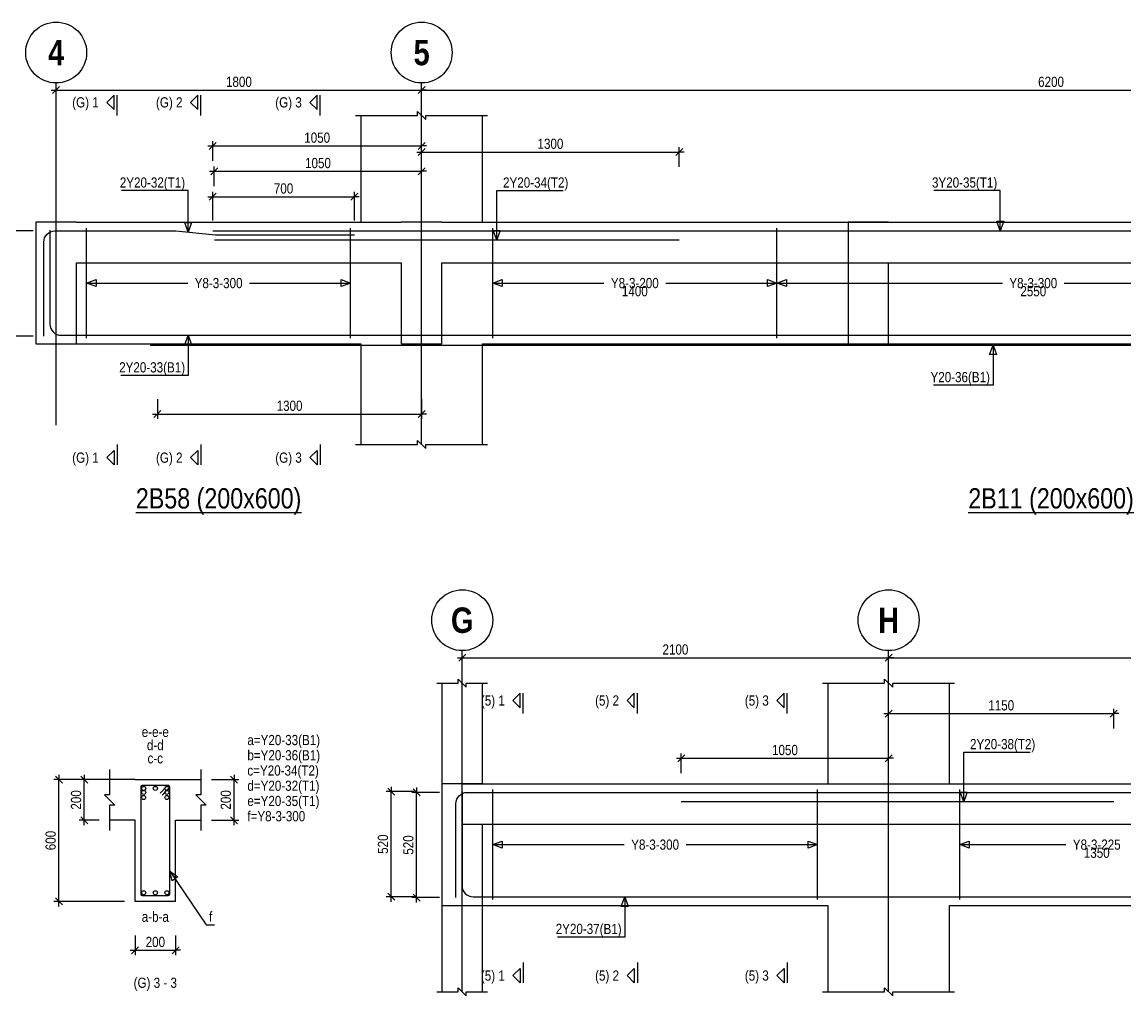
# Model space of a CAD drawing. Extents: x 0 to 206258, y -403073 to 0.
# Drawn here: x 36873 to 47737, y -246494 to -236904 of the extents above; entities that cross this region are included whole.
import ezdxf
from ezdxf.enums import TextEntityAlignment as Align
from ezdxf.lldxf.tags import DXFTag

# ---------------------------------------------------------------- set-up
doc = ezdxf.new("R2010")
doc.units = 0
doc.header["$LTSCALE"] = 1000
for name, color, linetype in [('Axis Circle(Dir 2)', 150, 'Continuous'), ('Axis Label(Dir 1)', 7, 'Continuous'), ('Axis Line(Dir 2)', 150, 'CENTER2'), ('Break Line', 5, 'Continuous'), ('Dimension Line', 5, 'Continuous'), ('Dimension Text', 5, 'Continuous'), ('Front Elevation Line', 40, 'Continuous'), ('Leader Line', 5, 'Continuous'), ('Link Line', 3, 'Continuous'), ('Rebar Label', 6, 'Continuous'), ('Rebar Line', 7, 'Continuous'), ('Section Label', 1, 'Continuous'), ('Section Line', 1, 'Continuous'), ('Top Rebar Label', 6, 'Continuous'), ('Top Rebar Line', 7, 'Continuous')]:
    doc.layers.add(name, color=color, linetype=linetype)
for name, color, linetype, true_color in [('Back Elevation Line', 191, 'HIDDEN2', 0xd4aaff), ('Beam Label(D)', 94, 'Continuous', 0x008100), ('Beam Line(D)', 112, 'Continuous', 0x00bd5e), ('Link Label', 94, 'Continuous', 0x008100)]:
    doc.layers.add(name, color=color, linetype=linetype, true_color=true_color)
doc.styles.add('Axis Label(Dir 1)', font='ARIALNB.TTF', dxfattribs={"height": 250})
doc.styles.add('Beam Label(D)', font='ARIALN.TTF', dxfattribs={"height": 200})
doc.styles.add('Dimension Text', font='ARIALN.TTF', dxfattribs={"height": 100})
doc.styles.add('Link Label', font='ARIALN.TTF', dxfattribs={"height": 100})
doc.styles.add('Rebar Label', font='ARIALN.TTF', dxfattribs={"height": 100})
doc.styles.add('Section Label', font='ARIALN.TTF', dxfattribs={"height": 100})
doc.styles.add('Top Rebar Label', font='ARIALN.TTF', dxfattribs={"height": 100})
tags = doc.linetypes.add('CENTER2', pattern=[1.125, 0.75, -0.125, 0.125, -0.125]).pattern_tags.tags
tags[10:11] = [DXFTag(74, 4), DXFTag(75, 0), DXFTag(340, '0'), DXFTag(46, 0.0), DXFTag(50, 0.0), DXFTag(44, 0.0), DXFTag(45, 0.0)]
tags[8:9] = [DXFTag(74, 4), DXFTag(75, 0), DXFTag(340, '0'), DXFTag(46, 0.0), DXFTag(50, 0.0), DXFTag(44, 0.0), DXFTag(45, 0.0)]
tags[6:7] = [DXFTag(74, 4), DXFTag(75, 0), DXFTag(340, '0'), DXFTag(46, 0.0), DXFTag(50, 0.0), DXFTag(44, 0.0), DXFTag(45, 0.0)]
tags[4:5] = [DXFTag(74, 4), DXFTag(75, 0), DXFTag(340, '0'), DXFTag(46, 0.0), DXFTag(50, 0.0), DXFTag(44, 0.0), DXFTag(45, 0.0)]
tags = doc.linetypes.add('HIDDEN2', pattern=[0.1875, 0.125, -0.0625]).pattern_tags.tags
tags[6:7] = [DXFTag(74, 4), DXFTag(75, 0), DXFTag(340, '0'), DXFTag(46, 0.0), DXFTag(50, 0.0), DXFTag(44, 0.0), DXFTag(45, 0.0)]
tags[4:5] = [DXFTag(74, 4), DXFTag(75, 0), DXFTag(340, '0'), DXFTag(46, 0.0), DXFTag(50, 0.0), DXFTag(44, 0.0), DXFTag(45, 0.0)]
doc.dimstyles.new('BEAM', dxfattribs={"dimtxt": 100, "dimasz": 30, "dimexe": 48.3, "dimexo": 103.5, "dimgap": 30, "dimtad": 1, "dimtoh": 1, "dimdec": 1, "dimlfac": 0.5, "dimdsep": 46, "dimtxsty": 'Dimension Text', "dimblk": 'PCDIM_TICK', "dimcen": 0.09, "dimclrd": 5, "dimclre": 5, "dimclrt": 5, "dimadec": 1, "dimazin": 0, "dimtp": 1, "dimtm": 1, "dimtfac": 1, "dimtdec": 4, "dimtofl": 0, "dimtmove": 0, "dimatfit": 3, "dimfxl": 1, "dimtolj": 1, "dimtzin": 0, "dimarcsym": 0})

# ---------------------------------------------------------------- blocks, each defined once
blk = doc.blocks.new('PCDIM_TICK')
at = {"layer": 'Dimension Line', "color": 0, "transparency": 33554687}
for p, q in [((1.15, 1.15), (-1.15, -1.15)), ((1.61, 0), (0, 0))]:
    blk.add_line(p, q, dxfattribs=at)
blk = doc.blocks.new('*U3127')
at = {"layer": 'Dimension Line', "color": 5, "true_color": 0x0000ff, "transparency": 16777216}
for p, q in [((38751, -238857), (38751, -238576)), ((38751, -238624), (40147, -238624)), ((40147, -238857), (40147, -238576))]:
    blk.add_line(p, q, dxfattribs=at)
at = {"layer": 'Dimension Line', "color": 5, "true_color": 0x0000ff, "transparency": 16777216, "xscale": 30, "yscale": 30, "rotation": 180.0000000000004}
blk.add_blockref('PCDIM_TICK', (38751, -238624), dxfattribs=at)
at = {"layer": 'Dimension Line', "color": 5, "true_color": 0x0000ff, "transparency": 16777216, "xscale": 30, "yscale": 30}
blk.add_blockref('PCDIM_TICK', (40147, -238624), dxfattribs=at)
at = {"layer": 'Dimension Line', "color": 5, "true_color": 0x0000ff, "transparency": 16777216, "insert": (39449, -238594), "char_height": 100, "width": 180.83, "attachment_point": 8, "style": 'Dimension Text'}
blk.add_mtext('700', dxfattribs=at)
blk = doc.blocks.new('*U3128')
at = {"layer": 'Dimension Line', "color": 5, "true_color": 0x0000ff, "transparency": 16777216}
for p, q in [((38767, -238521), (38767, -238326)), ((40809, -238521), (40809, -238326)), ((38767, -238374), (40809, -238374))]:
    blk.add_line(p, q, dxfattribs=at)
at = {"layer": 'Dimension Line', "color": 5, "true_color": 0x0000ff, "transparency": 16777216, "xscale": 30, "yscale": 30, "rotation": 180.0000000000004}
blk.add_blockref('PCDIM_TICK', (38767, -238374), dxfattribs=at)
at = {"layer": 'Dimension Line', "color": 5, "true_color": 0x0000ff, "transparency": 16777216, "xscale": 30, "yscale": 30}
blk.add_blockref('PCDIM_TICK', (40809, -238374), dxfattribs=at)
at = {"layer": 'Dimension Line', "color": 5, "true_color": 0x0000ff, "transparency": 16777216, "insert": (39788, -238344), "char_height": 100, "width": 238.4, "attachment_point": 8, "style": 'Dimension Text'}
blk.add_mtext('1050', dxfattribs=at)
blk = doc.blocks.new('*U3129')
at = {"layer": 'Dimension Line', "color": 5, "true_color": 0x0000ff, "transparency": 16777216}
for p, q in [((38751, -238271), (38751, -238076)), ((38751, -238124), (40809, -238124)), ((40809, -238271), (40809, -238076))]:
    blk.add_line(p, q, dxfattribs=at)
at = {"layer": 'Dimension Line', "color": 5, "true_color": 0x0000ff, "transparency": 16777216, "xscale": 30, "yscale": 30, "rotation": 180.0000000000004}
blk.add_blockref('PCDIM_TICK', (38751, -238124), dxfattribs=at)
at = {"layer": 'Dimension Line', "color": 5, "true_color": 0x0000ff, "transparency": 16777216, "xscale": 30, "yscale": 30}
blk.add_blockref('PCDIM_TICK', (40809, -238124), dxfattribs=at)
at = {"layer": 'Dimension Line', "color": 5, "true_color": 0x0000ff, "transparency": 16777216, "insert": (39780, -238094), "char_height": 100, "width": 238.4, "attachment_point": 8, "style": 'Dimension Text'}
blk.add_mtext('1050', dxfattribs=at)
blk = doc.blocks.new('*U3130')
at = {"layer": 'Dimension Line', "color": 5, "true_color": 0x0000ff, "transparency": 16777216}
for p, q in [((38207, -240618), (38207, -240813)), ((40809, -240618), (40809, -240813)), ((38207, -240764), (40809, -240764))]:
    blk.add_line(p, q, dxfattribs=at)
at = {"layer": 'Dimension Line', "color": 5, "true_color": 0x0000ff, "transparency": 16777216, "xscale": 30, "yscale": 30, "rotation": 180.0000000000004}
blk.add_blockref('PCDIM_TICK', (38207, -240764), dxfattribs=at)
at = {"layer": 'Dimension Line', "color": 5, "true_color": 0x0000ff, "transparency": 16777216, "xscale": 30, "yscale": 30}
blk.add_blockref('PCDIM_TICK', (40809, -240764), dxfattribs=at)
at = {"layer": 'Dimension Line', "color": 5, "true_color": 0x0000ff, "transparency": 16777216, "insert": (39508, -240734), "char_height": 100, "width": 238.4, "attachment_point": 8, "style": 'Dimension Text'}
blk.add_mtext('1300', dxfattribs=at)
blk = doc.blocks.new('*U3131')
at = {"layer": 'Dimension Line', "color": 5, "true_color": 0x0000ff, "transparency": 16777216}
for p, q in [((36984, -238960), (36711, -238960)), ((36759, -239996), (36759, -238960)), ((36984, -239996), (36711, -239996))]:
    blk.add_line(p, q, dxfattribs=at)
at = {"layer": 'Dimension Line', "color": 5, "true_color": 0x0000ff, "transparency": 16777216, "xscale": 30, "yscale": 30}
for p, rotation in [((36759, -238960), 89.99999999999447), ((36759, -239996), 269.9999999999834)]:
    blk.add_blockref('PCDIM_TICK', p, dxfattribs=dict(at, rotation=rotation))
at = {"layer": 'Dimension Line', "color": 5, "true_color": 0x0000ff, "transparency": 16777216, "insert": (36729, -239478), "char_height": 100, "width": 181.5, "attachment_point": 8, "rotation": 90, "style": 'Dimension Text'}
blk.add_mtext('520', dxfattribs=at)
blk = doc.blocks.new('*U3133')
at = {"layer": 'Dimension Line', "color": 5, "true_color": 0x0000ff, "transparency": 16777216}
for p, q in [((37209, -237721), (37209, -237526)), ((37209, -237574), (40809, -237574)), ((40809, -237721), (40809, -237526))]:
    blk.add_line(p, q, dxfattribs=at)
at = {"layer": 'Dimension Line', "color": 5, "true_color": 0x0000ff, "transparency": 16777216, "xscale": 30, "yscale": 30, "rotation": 180.0000000000004}
blk.add_blockref('PCDIM_TICK', (37209, -237574), dxfattribs=at)
at = {"layer": 'Dimension Line', "color": 5, "true_color": 0x0000ff, "transparency": 16777216, "xscale": 30, "yscale": 30}
blk.add_blockref('PCDIM_TICK', (40809, -237574), dxfattribs=at)
at = {"layer": 'Dimension Line', "color": 5, "true_color": 0x0000ff, "transparency": 16777216, "insert": (39009, -237544), "char_height": 100, "width": 238.4, "attachment_point": 8, "style": 'Dimension Text'}
blk.add_mtext('1800', dxfattribs=at)
blk = doc.blocks.new('*U3146')
at = {"layer": 'Dimension Line', "color": 5, "true_color": 0x0000ff, "transparency": 16777216}
for p, q in [((40809, -238331), (40809, -238136)), ((40809, -238184), (43347, -238184)), ((43347, -238331), (43347, -238136))]:
    blk.add_line(p, q, dxfattribs=at)
at = {"layer": 'Dimension Line', "color": 5, "true_color": 0x0000ff, "transparency": 16777216, "xscale": 30, "yscale": 30, "rotation": 180.0000000000004}
blk.add_blockref('PCDIM_TICK', (40809, -238184), dxfattribs=at)
at = {"layer": 'Dimension Line', "color": 5, "true_color": 0x0000ff, "transparency": 16777216, "xscale": 30, "yscale": 30}
blk.add_blockref('PCDIM_TICK', (43347, -238184), dxfattribs=at)
at = {"layer": 'Dimension Line', "color": 5, "true_color": 0x0000ff, "transparency": 16777216, "insert": (42078, -238154), "char_height": 100, "width": 238.4, "attachment_point": 8, "style": 'Dimension Text'}
blk.add_mtext('1300', dxfattribs=at)
blk = doc.blocks.new('*U3149')
at = {"layer": 'Dimension Line', "color": 5, "true_color": 0x0000ff, "transparency": 16777216}
for p, q in [((40809, -237721), (40809, -237526)), ((40809, -237574), (53209, -237574)), ((53209, -237721), (53209, -237526))]:
    blk.add_line(p, q, dxfattribs=at)
at = {"layer": 'Dimension Line', "color": 5, "true_color": 0x0000ff, "transparency": 16777216, "xscale": 30, "yscale": 30, "rotation": 180.0000000000004}
blk.add_blockref('PCDIM_TICK', (40809, -237574), dxfattribs=at)
at = {"layer": 'Dimension Line', "color": 5, "true_color": 0x0000ff, "transparency": 16777216, "xscale": 30, "yscale": 30}
blk.add_blockref('PCDIM_TICK', (53209, -237574), dxfattribs=at)
at = {"layer": 'Dimension Line', "color": 5, "true_color": 0x0000ff, "transparency": 16777216, "insert": (47009, -237544), "char_height": 100, "width": 246.45, "attachment_point": 8, "style": 'Dimension Text'}
blk.add_mtext('6200', dxfattribs=at)
blk = doc.blocks.new('*U3188')
at = {"layer": 'Dimension Line', "color": 5, "true_color": 0x0000ff, "transparency": 16777216}
for p, q in [((38739, -244364), (39009, -244364)), ((38961, -244764), (38961, -244364)), ((38739, -244764), (39009, -244764))]:
    blk.add_line(p, q, dxfattribs=at)
at = {"layer": 'Dimension Line', "color": 5, "true_color": 0x0000ff, "transparency": 16777216, "xscale": 30, "yscale": 30}
for p, rotation in [((38961, -244364), 89.99999999999447), ((38961, -244764), 269.9999999999834)]:
    blk.add_blockref('PCDIM_TICK', p, dxfattribs=dict(at, rotation=rotation))
at = {"layer": 'Dimension Line', "color": 5, "true_color": 0x0000ff, "transparency": 16777216, "insert": (38931, -244564), "char_height": 100, "width": 182.77, "attachment_point": 8, "rotation": 90, "style": 'Dimension Text'}
blk.add_mtext('200', dxfattribs=at)
blk = doc.blocks.new('*U3189')
at = {"layer": 'Dimension Line', "color": 5, "true_color": 0x0000ff, "transparency": 16777216}
for p, q in [((37632, -244364), (37437, -244364)), ((37486, -244764), (37486, -244364)), ((37632, -244764), (37437, -244764))]:
    blk.add_line(p, q, dxfattribs=at)
at = {"layer": 'Dimension Line', "color": 5, "true_color": 0x0000ff, "transparency": 16777216, "xscale": 30, "yscale": 30}
for p, rotation in [((37486, -244364), 89.99999999999447), ((37486, -244764), 269.9999999999834)]:
    blk.add_blockref('PCDIM_TICK', p, dxfattribs=dict(at, rotation=rotation))
at = {"layer": 'Dimension Line', "color": 5, "true_color": 0x0000ff, "transparency": 16777216, "insert": (37456, -244564), "char_height": 100, "width": 182.77, "attachment_point": 8, "rotation": 90, "style": 'Dimension Text'}
blk.add_mtext('200', dxfattribs=at)
blk = doc.blocks.new('*U3190')
at = {"layer": 'Dimension Line', "color": 5, "true_color": 0x0000ff, "transparency": 16777216}
for p, q in [((37882, -244364), (37187, -244364)), ((37236, -245564), (37236, -244364)), ((37882, -245564), (37187, -245564))]:
    blk.add_line(p, q, dxfattribs=at)
at = {"layer": 'Dimension Line', "color": 5, "true_color": 0x0000ff, "transparency": 16777216, "xscale": 30, "yscale": 30}
for p, rotation in [((37236, -244364), 89.99999999999447), ((37236, -245564), 269.9999999999834)]:
    blk.add_blockref('PCDIM_TICK', p, dxfattribs=dict(at, rotation=rotation))
at = {"layer": 'Dimension Line', "color": 5, "true_color": 0x0000ff, "transparency": 16777216, "insert": (37206, -244964), "char_height": 100, "width": 181.97, "attachment_point": 8, "rotation": 90, "style": 'Dimension Text'}
blk.add_mtext('600', dxfattribs=at)
blk = doc.blocks.new('*U3191')
at = {"layer": 'Dimension Line', "color": 5, "true_color": 0x0000ff, "transparency": 16777216}
for p, q in [((37986, -245898), (37986, -246093)), ((38386, -245898), (38386, -246093)), ((37986, -246044), (38386, -246044))]:
    blk.add_line(p, q, dxfattribs=at)
at = {"layer": 'Dimension Line', "color": 5, "true_color": 0x0000ff, "transparency": 16777216, "xscale": 30, "yscale": 30, "rotation": 180.0000000000004}
blk.add_blockref('PCDIM_TICK', (37986, -246044), dxfattribs=at)
at = {"layer": 'Dimension Line', "color": 5, "true_color": 0x0000ff, "transparency": 16777216, "xscale": 30, "yscale": 30}
blk.add_blockref('PCDIM_TICK', (38386, -246044), dxfattribs=at)
at = {"layer": 'Dimension Line', "color": 5, "true_color": 0x0000ff, "transparency": 16777216, "insert": (38186, -246014), "char_height": 100, "width": 182.77, "attachment_point": 8, "style": 'Dimension Text'}
blk.add_mtext('200', dxfattribs=at)
blk = doc.blocks.new('*U3196')
at = {"layer": 'Dimension Line', "color": 5, "true_color": 0x0000ff, "transparency": 16777216}
for p, q in [((43367, -244301), (43367, -244106)), ((45409, -244301), (45409, -244106)), ((43367, -244154), (45409, -244154))]:
    blk.add_line(p, q, dxfattribs=at)
at = {"layer": 'Dimension Line', "color": 5, "true_color": 0x0000ff, "transparency": 16777216, "xscale": 30, "yscale": 30, "rotation": 180.0000000000004}
blk.add_blockref('PCDIM_TICK', (43367, -244154), dxfattribs=at)
at = {"layer": 'Dimension Line', "color": 5, "true_color": 0x0000ff, "transparency": 16777216, "xscale": 30, "yscale": 30}
blk.add_blockref('PCDIM_TICK', (45409, -244154), dxfattribs=at)
at = {"layer": 'Dimension Line', "color": 5, "true_color": 0x0000ff, "transparency": 16777216, "insert": (44388, -244124), "char_height": 100, "width": 238.4, "attachment_point": 8, "style": 'Dimension Text'}
blk.add_mtext('1050', dxfattribs=at)
blk = doc.blocks.new('*U3197')
at = {"layer": 'Dimension Line', "color": 5, "true_color": 0x0000ff, "transparency": 16777216}
for p, q in [((40984, -244490), (40711, -244490)), ((40759, -245526), (40759, -244490)), ((40984, -245526), (40711, -245526))]:
    blk.add_line(p, q, dxfattribs=at)
at = {"layer": 'Dimension Line', "color": 5, "true_color": 0x0000ff, "transparency": 16777216, "xscale": 30, "yscale": 30}
for p, rotation in [((40759, -244490), 89.99999999999447), ((40759, -245526), 269.9999999999834)]:
    blk.add_blockref('PCDIM_TICK', p, dxfattribs=dict(at, rotation=rotation))
at = {"layer": 'Dimension Line', "color": 5, "true_color": 0x0000ff, "transparency": 16777216, "insert": (40729, -245008), "char_height": 100, "width": 181.5, "attachment_point": 8, "rotation": 90, "style": 'Dimension Text'}
blk.add_mtext('520', dxfattribs=at)
blk = doc.blocks.new('*U3198')
at = {"layer": 'Dimension Line', "color": 5, "true_color": 0x0000ff, "transparency": 16777216}
for p, q in [((40734, -244482), (40461, -244482)), ((40509, -245518), (40509, -244482)), ((40734, -245518), (40461, -245518))]:
    blk.add_line(p, q, dxfattribs=at)
at = {"layer": 'Dimension Line', "color": 5, "true_color": 0x0000ff, "transparency": 16777216, "xscale": 30, "yscale": 30}
for p, rotation in [((40509, -244482), 89.99999999999447), ((40509, -245518), 269.9999999999834)]:
    blk.add_blockref('PCDIM_TICK', p, dxfattribs=dict(at, rotation=rotation))
at = {"layer": 'Dimension Line', "color": 5, "true_color": 0x0000ff, "transparency": 16777216, "insert": (40479, -245000), "char_height": 100, "width": 181.5, "attachment_point": 8, "rotation": 90, "style": 'Dimension Text'}
blk.add_mtext('520', dxfattribs=at)
blk = doc.blocks.new('*U3199')
at = {"layer": 'Dimension Line', "color": 5, "true_color": 0x0000ff, "transparency": 16777216}
for p, q in [((41209, -243311), (41209, -243116)), ((45409, -243311), (45409, -243116)), ((41209, -243164), (45409, -243164))]:
    blk.add_line(p, q, dxfattribs=at)
at = {"layer": 'Dimension Line', "color": 5, "true_color": 0x0000ff, "transparency": 16777216, "xscale": 30, "yscale": 30, "rotation": 180.0000000000004}
blk.add_blockref('PCDIM_TICK', (41209, -243164), dxfattribs=at)
at = {"layer": 'Dimension Line', "color": 5, "true_color": 0x0000ff, "transparency": 16777216, "xscale": 30, "yscale": 30}
blk.add_blockref('PCDIM_TICK', (45409, -243164), dxfattribs=at)
at = {"layer": 'Dimension Line', "color": 5, "true_color": 0x0000ff, "transparency": 16777216, "insert": (43309, -243134), "char_height": 100, "width": 247.25, "attachment_point": 8, "style": 'Dimension Text'}
blk.add_mtext('2100', dxfattribs=at)
blk = doc.blocks.new('*U3212')
at = {"layer": 'Dimension Line', "color": 5, "true_color": 0x0000ff, "transparency": 16777216}
for p, q in [((45409, -243861), (45409, -243666)), ((47627, -243861), (47627, -243666)), ((45409, -243714), (47627, -243714))]:
    blk.add_line(p, q, dxfattribs=at)
at = {"layer": 'Dimension Line', "color": 5, "true_color": 0x0000ff, "transparency": 16777216, "xscale": 30, "yscale": 30, "rotation": 180.0000000000004}
blk.add_blockref('PCDIM_TICK', (45409, -243714), dxfattribs=at)
at = {"layer": 'Dimension Line', "color": 5, "true_color": 0x0000ff, "transparency": 16777216, "xscale": 30, "yscale": 30}
blk.add_blockref('PCDIM_TICK', (47627, -243714), dxfattribs=at)
at = {"layer": 'Dimension Line', "color": 5, "true_color": 0x0000ff, "transparency": 16777216, "insert": (46518, -243684), "char_height": 100, "width": 238.4, "attachment_point": 8, "style": 'Dimension Text'}
blk.add_mtext('1150', dxfattribs=at)
blk = doc.blocks.new('*U3214')
at = {"layer": 'Dimension Line', "color": 5, "true_color": 0x0000ff, "transparency": 16777216}
for p, q in [((45409, -243311), (45409, -243116)), ((55609, -243311), (55609, -243116)), ((45409, -243164), (55609, -243164))]:
    blk.add_line(p, q, dxfattribs=at)
at = {"layer": 'Dimension Line', "color": 5, "true_color": 0x0000ff, "transparency": 16777216, "xscale": 30, "yscale": 30, "rotation": 180.0000000000004}
blk.add_blockref('PCDIM_TICK', (45409, -243164), dxfattribs=at)
at = {"layer": 'Dimension Line', "color": 5, "true_color": 0x0000ff, "transparency": 16777216, "xscale": 30, "yscale": 30}
blk.add_blockref('PCDIM_TICK', (55609, -243164), dxfattribs=at)
at = {"layer": 'Dimension Line', "color": 5, "true_color": 0x0000ff, "transparency": 16777216, "insert": (50509, -243134), "char_height": 100, "width": 245.98, "attachment_point": 8, "style": 'Dimension Text'}
blk.add_mtext('5100', dxfattribs=at)

msp = doc.modelspace()

# ---------------------------------------------------------------- linework, layer by layer
at = {"layer": 'Axis Circle(Dir 2)', "transparency": 33554687}
for centre in [(37209.055, -237204.284), (40809.055, -237204.284), (41209.057, -242794.284), (45409.057, -242794.284)]:
    msp.add_circle(centre, 300, dxfattribs=at)
at = {"layer": 'Axis Line(Dir 2)', "transparency": 33554687}
for points in [[(37209.055, -240874.284), (37209.055, -237504.284)], [(40809.055, -241064.284), (40809.055, -237504.284)], [(41209.057, -246454.284), (41209.057, -243094.284)], [(45409.057, -246454.284), (45409.057, -243094.284)]]:
    msp.add_lwpolyline(points, dxfattribs=at)
at = {"layer": 'Back Elevation Line', "transparency": 33554687}
for points in [[(37409.055, -238874.284), (37009.055, -238874.284)], [(37009.055, -238874.284), (37009.055, -240074.284)], [(37409.055, -238874.284), (40609.055, -238874.284)], [(41009.055, -238874.284), (40609.055, -238874.284)], [(41009.055, -238874.284), (45009.055, -238874.284)], [(45409.055, -238874.284), (45009.055, -238874.284)], [(45009.055, -238874.284), (45009.055, -240074.284)], [(45409.055, -238874.284), (53009.055, -238874.284)], [(45409.055, -238874.284), (52209.055, -238874.284), (52209.055, -239274.284)], [(37409.055, -240074.284), (37409.055, -239274.284)], [(37409.055, -239274.284), (40609.055, -239274.284)], [(40609.055, -239274.284), (40609.055, -240074.284)], [(41009.055, -240074.284), (41009.055, -239274.284)], [(41009.055, -239274.284), (45009.055, -239274.284)], [(45409.055, -240074.284), (45409.055, -239274.284)], [(45409.055, -239274.284), (53009.055, -239274.284)], [(45409.055, -239274.284), (52209.055, -239274.284)], [(37009.055, -240074.284), (37409.055, -240074.284)], [(40609.055, -240074.284), (41009.055, -240074.284)], [(45009.055, -240074.284), (45409.055, -240074.284)], [(41209.057, -244804.284), (41209.057, -244404.284), (48609.057, -244404.284)], [(41209.057, -244804.284), (48609.057, -244804.284)]]:
    msp.add_lwpolyline(points, dxfattribs=at)
at = {"layer": 'Beam Line(D)', "transparency": 33554687}
for points in [[(40209.055, -237824.284), (40209.055, -238874.284)], [(41409.055, -238874.284), (41409.055, -237824.284)], [(37009.055, -238874.284), (37009.055, -240074.284)], [(37409.055, -238874.284), (37009.055, -238874.284)], [(37409.055, -238874.284), (40209.055, -238874.284)], [(41409.055, -238874.284), (52609.055, -238874.284)], [(37009.055, -240074.284), (37409.055, -240074.284)], [(37409.055, -240074.284), (40209.055, -240074.284)], [(40209.055, -240074.284), (40209.055, -241064.284)], [(41409.055, -241064.284), (41409.055, -240074.284)], [(41409.055, -240074.284), (52609.054, -240074.284)], [(41009.057, -243414.284), (41009.057, -244404.284)], [(41409.057, -244404.284), (41409.057, -243414.284)], [(44809.057, -243414.284), (44809.057, -244404.284)], [(46009.057, -244404.284), (46009.057, -243414.284)], [(37985.624, -244364.284), (37735.624, -244364.284)], [(37985.624, -244364.284), (38385.624, -244364.284)], [(37985.624, -244364.284), (37985.624, -244364.284)], [(38385.624, -244364.284), (38385.624, -244364.284)], [(38385.624, -244364.284), (38635.624, -244364.284)], [(41009.057, -244404.284), (41009.057, -246454.284)], [(41409.057, -244404.284), (44809.057, -244404.284)], [(46009.057, -244404.284), (55409.057, -244404.284)], [(38385.624, -245564.284), (37985.624, -245564.284), (37985.624, -244764.284), (37735.624, -244764.284)], [(38385.624, -245564.284), (38385.624, -244764.284), (38635.624, -244764.284)], [(41409.057, -246454.284), (41409.057, -245604.284)], [(41409.057, -245604.284), (44809.057, -245604.284)], [(44809.057, -245604.284), (44809.057, -246454.284)], [(46009.057, -246454.284), (46009.057, -245604.284)], [(46009.057, -245604.284), (55409.057, -245604.284)]]:
    msp.add_lwpolyline(points, dxfattribs=at)
at = {"layer": 'Break Line', "transparency": 33554687}
for points in [[(40159.055, -237824.284), (40769.055, -237824.284), (40769.055, -237784.284), (40849.055, -237864.284), (40849.055, -237824.284), (41459.055, -237824.284)], [(40159.055, -241064.284), (40769.055, -241064.284), (40769.055, -241024.284), (40849.055, -241104.284), (40849.055, -241064.284), (41459.055, -241064.284)], [(40959.057, -243414.284), (41169.057, -243414.284), (41169.057, -243374.284), (41249.057, -243454.284), (41249.057, -243414.284), (41459.057, -243414.284)], [(44759.057, -243414.284), (45369.057, -243414.284), (45369.057, -243374.284), (45449.057, -243454.284), (45449.057, -243414.284), (46059.057, -243414.284)], [(37735.624, -244264.284), (37735.624, -244514.284), (37685.624, -244514.284), (37785.624, -244614.284), (37735.624, -244614.284), (37735.624, -244864.284)], [(38635.624, -244264.284), (38635.624, -244514.284), (38585.624, -244514.284), (38685.624, -244614.284), (38635.624, -244614.284), (38635.624, -244864.284)], [(40959.057, -246454.284), (41169.057, -246454.284), (41169.057, -246414.284), (41249.057, -246494.284), (41249.057, -246454.284), (41459.057, -246454.284)], [(44759.057, -246454.284), (45369.057, -246454.284), (45369.057, -246414.284), (45449.057, -246494.284), (45449.057, -246454.284), (46059.057, -246454.284)]]:
    msp.add_lwpolyline(points, dxfattribs=at)
at = {"layer": 'Front Elevation Line', "transparency": 33554687}
for points in [[(37409.055, -238874.284), (37009.055, -238874.284)], [(37009.055, -238874.284), (37009.055, -240074.284)], [(37409.055, -238874.284), (40609.055, -238874.284)], [(41009.055, -238874.284), (40609.055, -238874.284)], [(41009.055, -238874.284), (52209.055, -238874.284)], [(37409.055, -240074.284), (37409.055, -239274.284)], [(37409.055, -239274.284), (40609.055, -239274.284)], [(40609.055, -239274.284), (40609.055, -240074.284)], [(41009.055, -240074.284), (41009.055, -239274.284)], [(41009.055, -239274.284), (52209.055, -239274.284)], [(37009.055, -240074.284), (37409.055, -240074.284)], [(40609.055, -240074.284), (41009.055, -240074.284)], [(41409.057, -244404.284), (41009.057, -244404.284)], [(41009.057, -244404.284), (41009.057, -245604.284)], [(41409.057, -244404.284), (55409.057, -244404.284)], [(41409.057, -245604.284), (41409.057, -244804.284)], [(41409.057, -244804.284), (55409.057, -244804.284)], [(41009.057, -245604.284), (41409.057, -245604.284)]]:
    msp.add_lwpolyline(points, dxfattribs=at)
at = {"layer": 'Leader Line', "transparency": 33554687}
for points in [[(38509.055, -238972.884), (38509.055, -238564.284), (37854.064, -238564.284)], [(41549.054, -239050.284), (41549.055, -238564.284), (42204.046, -238564.284)], [(46509.055, -238960.284), (46509.055, -238564.284), (45854.064, -238564.284)], [(38474.853, -238878.914), (38543.257, -238878.914), (38509.055, -238972.884), (38474.853, -238878.914)], [(46474.853, -238866.314), (46543.257, -238866.314), (46509.055, -238960.284), (46474.853, -238866.314)], [(41514.852, -238956.314), (41583.257, -238956.314), (41549.054, -239050.284), (41514.852, -238956.314)], [(37509.055, -239474.284), (37603.024, -239440.082), (37603.024, -239508.486), (37509.055, -239474.284), (38504.411, -239474.284)], [(39113.699, -239474.284), (40109.055, -239474.284), (40015.086, -239508.486), (40015.086, -239440.082), (40109.055, -239474.284)], [(41509.055, -239474.284), (41603.024, -239440.082), (41603.024, -239508.486), (41509.055, -239474.284), (42604.411, -239474.284)], [(43213.699, -239474.284), (44309.055, -239474.284), (44215.085, -239508.486), (44215.085, -239440.082), (44309.055, -239474.284)], [(44309.055, -239474.284), (44403.024, -239440.082), (44403.024, -239508.486), (44309.055, -239474.284), (46529.411, -239474.284)], [(47138.699, -239474.284), (49359.054, -239474.284), (49265.085, -239508.486), (49265.085, -239440.082), (49359.054, -239474.284)], [(38509.055, -239988.284), (38509.055, -240384.284), (37846.381, -240384.284)], [(38543.257, -240082.253), (38474.853, -240082.253), (38509.055, -239988.284), (38543.257, -240082.253)], [(46437.24, -240084.422), (46437.24, -240480.422), (45850.934, -240480.422)], [(46471.442, -240178.391), (46403.038, -240178.391), (46437.24, -240084.422), (46471.442, -240178.391)], [(46149.057, -244580.284), (46149.057, -244094.284), (46804.048, -244094.284)], [(46114.855, -244486.314), (46183.259, -244486.314), (46149.057, -244580.284), (46114.855, -244486.314)], [(41509.057, -245004.284), (41603.026, -244970.082), (41603.026, -245038.486), (41509.057, -245004.284), (42804.413, -245004.284)], [(43413.701, -245004.284), (44709.057, -245004.284), (44615.088, -245038.486), (44615.088, -244970.082), (44709.057, -245004.284)], [(46109.057, -245004.284), (46203.026, -244970.082), (46203.026, -245038.486), (46109.057, -245004.284), (47154.413, -245004.284)], [(38408.565, -245323.009), (38351.881, -245361.297), (38327.624, -245264.284), (38408.565, -245323.009)], [(38327.624, -245264.284), (38685.624, -245794.284), (38768.22, -245794.284)], [(42809.057, -245518.284), (42809.057, -245914.284), (42146.383, -245914.284)], [(42843.259, -245612.253), (42774.855, -245612.253), (42809.057, -245518.284), (42843.259, -245612.253)]]:
    msp.add_lwpolyline(points, dxfattribs=at)
at = {"layer": 'Link Line', "transparency": 33554687}
for p, q in [((37509.055, -240016.284), (37509.055, -238932.284)), ((40109.055, -240016.284), (40109.055, -238932.284)), ((41509.055, -240016.284), (41509.055, -238932.284)), ((44309.055, -240016.284), (44309.055, -238932.284)), ((41509.057, -245546.284), (41509.057, -244462.284)), ((44709.057, -245546.284), (44709.057, -244462.284)), ((46109.057, -245546.284), (46109.057, -244462.284))]:
    msp.add_line(p, q, dxfattribs=at)
msp.add_lwpolyline([(38252.813, -244516.894), (38323.524, -244446.183, 0.668178638), (38313.624, -244422.284), (38057.624, -244422.284, 0.414213562), (38043.624, -244436.284), (38043.624, -245492.284, 0.414213562), (38057.624, -245506.284), (38313.624, -245506.284, 0.414213562), (38327.624, -245492.284), (38327.624, -244436.284, 0.668178638), (38303.725, -244426.384), (38233.014, -244497.095)], format="xyb", dxfattribs=at)
at = {"layer": 'Rebar Line', "transparency": 33554687}
for points in [[(37147.055, -238952.284), (37147.055, -239878.328, 0.414213562), (37257.011, -239988.284), (53561.1, -239988.284, 0.414213813), (53671.056, -239878.328), (53671.056, -239388.284)], [(38135.239, -240084.422), (53549.285, -240084.422, 0.414213813), (53659.241, -239974.466), (53659.24, -239484.422)], [(41207.057, -244482.284), (41207.057, -245408.328, 0.414213562), (41317.013, -245518.284), (55561.101, -245518.284, 0.414213543), (55671.057, -245408.328), (55671.057, -244482.284)]]:
    msp.add_lwpolyline(points, format="xyb", dxfattribs=at)
for centre in [(38071.624, -244450.284), (38185.624, -244450.284), (38299.624, -244450.284), (38071.624, -244490.284), (38071.624, -244540.284), (38299.624, -244490.284), (38299.624, -244540.284), (38071.624, -245478.284), (38185.624, -245478.284), (38299.624, -245478.284)]:
    msp.add_circle(centre, 20, dxfattribs=at)
at = {"layer": 'Section Line', "transparency": 33554687}
for points in [[(37779.055, -237624.284), (37708.344, -237694.994), (37779.055, -237765.705), (37779.055, -237624.284)], [(37809.055, -237824.284), (37809.055, -237624.284)], [(38604.055, -237624.284), (38533.344, -237694.994), (38604.055, -237765.705), (38604.055, -237624.284)], [(38634.055, -237824.284), (38634.055, -237624.284)], [(39779.055, -237624.284), (39708.344, -237694.994), (39779.055, -237765.705), (39779.055, -237624.284)], [(39809.055, -237824.284), (39809.055, -237624.284)], [(37809.055, -241064.284), (37809.055, -241264.284)], [(38634.055, -241064.284), (38634.055, -241264.284)], [(39809.055, -241064.284), (39809.055, -241264.284)], [(37779.055, -241264.284), (37779.055, -241264.284), (37708.344, -241193.573), (37779.055, -241122.862), (37779.055, -241264.284)], [(38604.055, -241264.284), (38604.055, -241264.284), (38533.344, -241193.573), (38604.055, -241122.862), (38604.055, -241264.284)], [(39779.055, -241264.284), (39779.055, -241264.284), (39708.344, -241193.573), (39779.055, -241122.862), (39779.055, -241264.284)], [(41779.057, -243514.284), (41708.346, -243584.994), (41779.057, -243655.705), (41779.057, -243514.284)], [(41809.057, -243714.284), (41809.057, -243514.284)], [(42904.057, -243514.284), (42833.346, -243584.994), (42904.057, -243655.705), (42904.057, -243514.284)], [(42934.057, -243714.284), (42934.057, -243514.284)], [(44379.057, -243514.284), (44308.346, -243584.994), (44379.057, -243655.705), (44379.057, -243514.284)], [(44409.057, -243714.284), (44409.057, -243514.284)], [(41809.057, -246164.284), (41809.057, -246364.284)], [(42934.057, -246164.284), (42934.057, -246364.284)], [(44409.057, -246164.284), (44409.057, -246364.284)], [(41779.057, -246364.284), (41779.057, -246364.284), (41708.346, -246293.573), (41779.057, -246222.862), (41779.057, -246364.284)], [(42904.057, -246364.284), (42904.057, -246364.284), (42833.346, -246293.573), (42904.057, -246222.862), (42904.057, -246364.284)], [(44379.057, -246364.284), (44379.057, -246364.284), (44308.346, -246293.573), (44379.057, -246222.862), (44379.057, -246364.284)]]:
    msp.add_lwpolyline(points, dxfattribs=at)
at = {"layer": 'Top Rebar Line', "transparency": 33554687}
for points in [[(37087.055, -239996.284), (37087.055, -239070.239, -0.414213562), (37197.011, -238960.284), (38377.571, -238960.284, -0.024922321), (38388.512, -238960.829), (38777.598, -238999.738, 0.024922321), (38788.539, -239000.284), (40147.055, -239000.284)], [(38751.056, -238960.284), (53621.1, -238960.284, -0.414213562), (53731.056, -239070.239), (53731.056, -239560.284)], [(41147.057, -245526.284), (41147.057, -244600.239, -0.414213562), (41257.013, -244490.284), (55621.101, -244490.284, -0.414213562), (55731.057, -244600.239), (55731.057, -245526.284)]]:
    msp.add_lwpolyline(points, format="xyb", dxfattribs=at)
for points in [[(38767.055, -239050.284), (43347.055, -239050.284)], [(43367.057, -244580.284), (47627.057, -244580.284)]]:
    msp.add_lwpolyline(points, dxfattribs=at)

# ---------------------------------------------------------------- texts
at = {"layer": 'Axis Label(Dir 1)', "transparency": 33554687, "style": 'Axis Label(Dir 1)'}
for s, p in [('4', (37209.055, -237204.284)), ('5', (40809.055, -237204.284)), ('G', (41209.057, -242794.284)), ('H', (45409.057, -242794.284))]:
    msp.add_text(s, height=250, dxfattribs=at).set_placement(p, align=Align.MIDDLE_CENTER)
at = {"layer": 'Beam Label(D)', "transparency": 33554687, "style": 'Beam Label(D)'}
for s, p in [('%%U2B58 (200x600)', (38809.055, -241494.284)), ('%%U2B11 (200x600)', (47009.055, -241494.284))]:
    msp.add_text(s, height=200, dxfattribs=at).set_placement(p, align=Align.TOP_CENTER)
at = {"layer": 'Dimension Text', "transparency": 33554687, "style": 'Dimension Text'}
for s, p in [('1400', (42909.055, -239504.284)), ('2550', (46834.055, -239504.284)), ('1350', (47459.057, -245034.284))]:
    msp.add_text(s, height=100, dxfattribs=at).set_placement(p, align=Align.TOP_CENTER)
at = {"layer": 'Link Label', "transparency": 33554687, "style": 'Link Label'}
for s, p in [('Y8-3-300', (38809.055, -239474.284)), ('Y8-3-200', (42909.055, -239474.284)), ('Y8-3-300', (46834.055, -239474.284)), ('Y8-3-300', (43109.057, -245004.284)), ('Y8-3-225', (47459.057, -245004.284))]:
    msp.add_text(s, height=100, dxfattribs=at).set_placement(p, align=Align.MIDDLE_CENTER)
for s, p in [(' f=Y8-3-300', (39060.624, -244774.284)), ('f', (38715.624, -245764.284))]:
    msp.add_text(s, height=100, dxfattribs=at).set_placement(p)
at = {"layer": 'Rebar Label', "transparency": 33554687, "style": 'Rebar Label'}
for s, p in [(' 2Y20-33(B1)', (38479.055, -240354.284)), (' Y20-36(B1)', (46407.24, -240450.422)), (' 2Y20-37(B1)', (42779.057, -245884.284))]:
    msp.add_text(s, height=100, dxfattribs=at).set_placement(p, align=Align.RIGHT)
for s, p in [('e-e-e', (38185.624, -243974.284)), ('d-d', (38185.624, -244104.284)), ('c-c', (38185.624, -244234.284)), ('a-b-a', (38185.624, -245794.284))]:
    msp.add_text(s, height=100, dxfattribs=at).set_placement(p, align=Align.BOTTOM_CENTER)
for s, p in [(' a=Y20-33(B1)', (39060.624, -244024.284)), (' b=Y20-36(B1)', (39060.624, -244174.284))]:
    msp.add_text(s, height=100, dxfattribs=at).set_placement(p)
at = {"layer": 'Section Label', "transparency": 33554687, "style": 'Section Label'}
for s, p in [('(G) 1', (37628.344, -237694.994)), ('(G) 2', (38453.344, -237694.994)), ('(G) 3', (39628.344, -237694.994)), ('(G) 1', (37628.344, -241193.573)), ('(G) 2', (38453.344, -241193.573)), ('(G) 3', (39628.344, -241193.573)), ('(5) 1', (41628.346, -243584.994)), ('(5) 2', (42753.346, -243584.994)), ('(5) 3', (44228.346, -243584.994)), ('(5) 1', (41628.346, -246293.573)), ('(5) 2', (42753.346, -246293.573)), ('(5) 3', (44228.346, -246293.573))]:
    msp.add_text(s, height=100, dxfattribs=at).set_placement(p, align=Align.MIDDLE_RIGHT)
msp.add_text('(G) 3 - 3', height=100, dxfattribs=at).set_placement((38185.624, -246444.284), align=Align.BOTTOM_CENTER)
at = {"layer": 'Top Rebar Label', "transparency": 33554687, "style": 'Top Rebar Label'}
for s, p in [(' 2Y20-32(T1)', (38479.055, -238534.284)), (' 3Y20-35(T1)', (46479.055, -238534.284))]:
    msp.add_text(s, height=100, dxfattribs=at).set_placement(p, align=Align.RIGHT)
for s, p in [(' 2Y20-34(T2)', (41579.055, -238534.284)), (' 2Y20-38(T2)', (46179.057, -244064.284)), (' c=Y20-34(T2)', (39060.624, -244324.284)), (' d=Y20-32(T1)', (39060.624, -244474.284)), (' e=Y20-35(T1)', (39060.624, -244624.284))]:
    msp.add_text(s, height=100, dxfattribs=at).set_placement(p)

# ---------------------------------------------------------------- dimensions: what is measured, and where the dimension line sits
at = {"layer": 'Dimension Line', "transparency": 33554687}
for base, p1, p2, text, picture, middle in [((39009.055, -237574.284), (37209.055, -237824.284), (40809.055, -237824.284), '1800', '*U3133', (39009.055, -237574.284)), ((47009.055, -237574.284), (40809.055, -237824.284), (53209.055, -237824.284), '6200', '*U3149', (47009.055, -237574.284)), ((39780.055, -238124.284), (38751.056, -238374.284), (40809.055, -238374.284), '1050', '*U3129', (39780.055, -238124.284)), ((42078.055, -238184.284), (40809.055, -238434.284), (43347.055, -238434.284), '1300', '*U3146', (42078.055, -238184.284)), ((39788.055, -238374.284), (38767.055, -238624.284), (40809.055, -238624.284), '1050', '*U3128', (39788.055, -238374.284)), ((39449.055, -238624.284), (38751.056, -238960.284), (40147.055, -238960.284), '700', '*U3127', (39449.055, -238624.284)), ((39508.055, -240764.284), (38207.055, -240514.284), (40809.055, -240514.284), '1300', '*U3130', (39508.055, -240764.284)), ((43309.057, -243164.284), (41209.057, -243414.284), (45409.057, -243414.284), '2100', '*U3199', (43309.057, -243164.284)), ((50509.057, -243164.284), (45409.057, -243414.284), (55609.057, -243414.284), '5100', '*U3214', (50509.057, -243164.284)), ((46518.057, -243714.284), (45409.057, -243964.284), (47627.057, -243964.284), '1150', '*U3212', (46518.057, -243714.284)), ((44388.057, -244154.284), (43367.057, -244404.284), (45409.057, -244404.284), '1050', '*U3196', (44388.057, -244154.284)), ((38185.624, -246044.284), (37985.624, -245794.284), (38385.624, -245794.284), '200', '*U3191', (38185.624, -246044.284))]:
    dim = msp.add_linear_dim(base=base, p1=p1, p2=p2, text=text, dimstyle='BEAM', override={"dimscale": 1, "dimtxt": 100, "dimasz": 30, "dimexe": 48.3, "dimexo": 103.5, "dimgap": 30, "dimtad": 1, "dimtih": 0, "dimdec": 1, "dimlfac": 0.5, "dimzin": 8, "dimlunit": 2, "dimpost": '', "dimtxsty": 'Dimension Text', "dimblk": 'PCDIM_TICK', "dimse1": 0, "dimse2": 0, "dimsd2": 0, "dimclrd": 5, "dimclre": 5, "dimclrt": 5, "dimaunit": 0, "dimadec": 1, "dimazin": 0, "dimtol": 0, "dimtp": 1, "dimtm": 1, "dimtmove": 0}, dxfattribs=at)
    dim.commit()
    dim.dimension.update_dxf_attribs({"geometry": picture, "text_midpoint": middle})
for base, p1, p2, text, picture, middle in [((36759.055, -239478.284), (37087.055, -239996.284), (37087.055, -238960.284), '520', '*U3131', (36759.055, -239478.284)), ((37235.624, -244964.284), (37985.624, -245564.284), (37985.624, -244364.284), '600', '*U3190', (37235.624, -244964.284)), ((37485.624, -244564.284), (37735.624, -244764.284), (37735.624, -244364.284), '200', '*U3189', (37485.624, -244564.284)), ((38960.624, -244564.284), (38635.624, -244764.284), (38635.624, -244364.284), '200', '*U3188', (38960.624, -244564.284)), ((40509.057, -245000.284), (40837.057, -245518.284), (40837.057, -244482.284), '520', '*U3198', (40509.057, -245000.284)), ((40759.057, -245008.284), (41087.057, -245526.284), (41087.057, -244490.284), '520', '*U3197', (40759.057, -245008.284))]:
    dim = msp.add_linear_dim(base=base, p1=p1, p2=p2, angle=90, text=text, dimstyle='BEAM', override={"dimscale": 1, "dimtxt": 100, "dimasz": 30, "dimexe": 48.3, "dimexo": 103.5, "dimgap": 30, "dimtad": 1, "dimtih": 0, "dimdec": 1, "dimlfac": 0.5, "dimzin": 8, "dimlunit": 2, "dimpost": '', "dimtxsty": 'Dimension Text', "dimblk": 'PCDIM_TICK', "dimse1": 0, "dimse2": 0, "dimsd2": 0, "dimclrd": 5, "dimclre": 5, "dimclrt": 5, "dimaunit": 0, "dimadec": 1, "dimazin": 0, "dimtol": 0, "dimtp": 1, "dimtm": 1, "dimtmove": 0}, dxfattribs=at)
    dim.commit()
    dim.dimension.update_dxf_attribs({"geometry": picture, "text_midpoint": middle})

doc.saveas('drawing.dxf')
